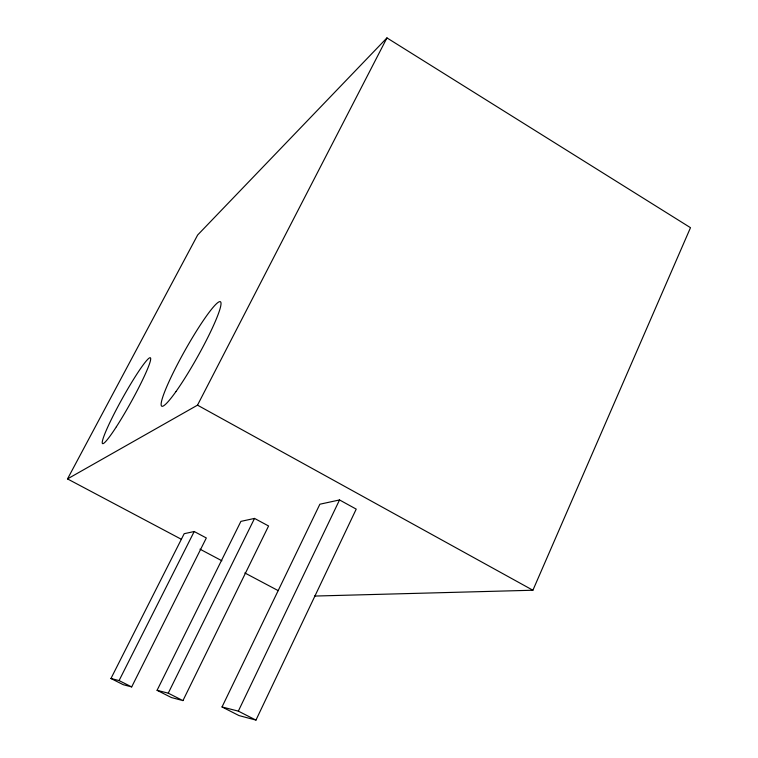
<?xml version="1.0" encoding="UTF-8"?>
<svg xmlns="http://www.w3.org/2000/svg" width="758" height="758" viewBox="0 0 758 758"><rect width="100%" height="100%" fill="white"/><g stroke="black" fill="none" stroke-linecap="round" stroke-linejoin="round"><path stroke-width="1.14" d="M314.475 596.063L532.902 590.236L690.491 227.684L386.959 37.9L197.648 235.008L67.509 478.914L181.2 539.203M255.958 720.1L356.222 509.12L339.537 499.948L319.867 504.222L222.028 706.958L238.978 715.571L255.958 720.1L238.334 711.127L222.028 706.958M238.334 711.127L339.537 499.948M182.943 700.61L268.578 525.986L254.536 518.415L240.892 521.381L157.077 690.311L171.308 697.512L182.943 700.61L168.248 693.172L157.077 690.311M168.248 693.172L254.536 518.415M131.674 686.928L206.328 537.972L194.209 531.519L184.185 533.698L110.952 678.495L123.203 684.673L131.674 686.928L119.072 680.58L110.952 678.495M119.072 680.58L194.209 531.519M67.509 478.914L197.506 405.16L386.959 37.9M199.979 549.162L221.876 560.768M244.825 572.944L278.205 590.634M197.506 405.16L532.902 590.236M116.372 426.773A49.043 4.681 -60.9 0 0 150.558 358.032A49.043 4.681 -60.9 0 0 112.563 416.957A49.043 4.681 -60.9 0 0 116.372 426.773M175.932 391.602A59.92 7.04 -60.7 0 0 221.023 303.588A59.92 7.04 -60.7 0 0 176.273 366.645A59.92 7.04 -60.7 0 0 175.932 391.602"/></g></svg>
